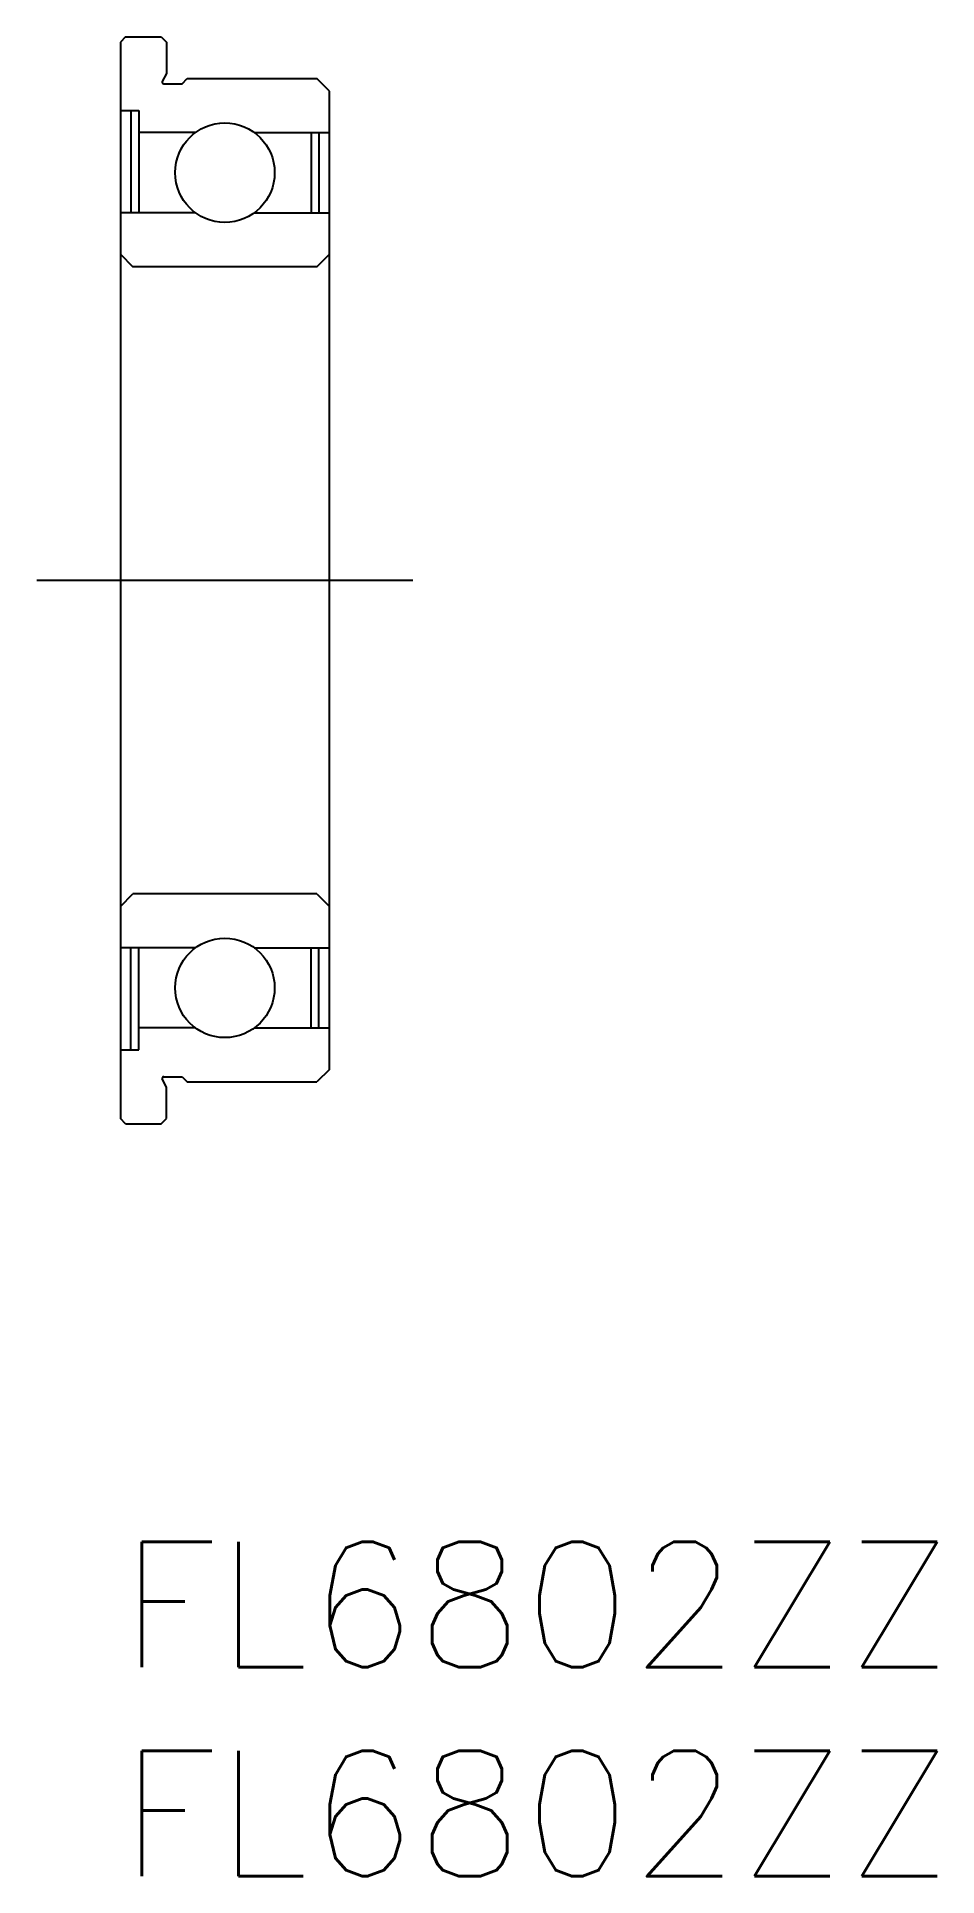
# Model space of a CAD drawing. Extents: x -2 to 19.5, y -8 to 36.
import ezdxf

# ---------------------------------------------------------------- set-up
doc = ezdxf.new("R2010")
doc.units = 0
doc.header["$LTSCALE"] = 0.5
doc.linetypes.add('CENTER', pattern=[50.8, 31.75, -6.35, 6.35, -6.35])
for name, color, linetype in [('MSM_CENTER', 1, 'CENTER'), ('MSM_CONTINUOUS', 7, 'CONTINUOUS'), ('MSM_PART_NUMBER', 7, 'CONTINUOUS')]:
    doc.layers.add(name, color=color, linetype=linetype)
doc.styles.get("Standard").update_dxf_attribs({"font": 'txt.shx', "height": 3, "bigfont": 'bigfont.shx'})

# ---------------------------------------------------------------- blocks, each defined once
blk = doc.blocks.new('*U2')
at = {"layer": 'MSM_PART_NUMBER'}
blk.add_text('FL6802ZZ', height=3, dxfattribs=at).set_placement((0, -3))
blk = doc.blocks.new('*U3')
at = {"layer": 'MSM_PART_NUMBER'}
blk.add_text('FL6802ZZ', height=3, dxfattribs=at).set_placement((0, -8))

msp = doc.modelspace()

# ---------------------------------------------------------------- linework, layer by layer
at = {"layer": 'MSM_CENTER'}
msp.add_line((-2, 23), (7, 23), dxfattribs=at)
at = {"layer": 'MSM_CONTINUOUS'}
for p, q in [((0.125, 36), (0, 35.875)), ((0, 35.875), (0, 10.125)), ((0.125, 36), (0.975, 36)), ((0.975, 36), (1.1, 35.875)), ((1.1, 35.875), (1.1, 35.125)), ((1.1, 35.125), (1.002, 34.929)), ((1.036, 34.875), (1.475, 34.875)), ((1.475, 34.875), (1.6, 35)), ((1.6, 35), (4.7, 35)), ((5, 34.7), (4.7, 35)), ((5, 11.3), (5, 34.7)), ((0, 34.234), (0.438, 34.234)), ((0.25, 34.234), (0.25, 31.79)), ((0.438, 34.234), (0.438, 31.79)), ((1.796, 33.71), (0.438, 33.71)), ((3.204, 33.71), (5, 33.71)), ((4.562, 33.71), (4.562, 31.79)), ((4.75, 33.71), (4.75, 31.79)), ((1.796, 31.79), (0, 31.79)), ((3.204, 31.79), (5, 31.79)), ((0, 30.8), (0.3, 30.5)), ((4.7, 30.5), (0.3, 30.5)), ((4.7, 30.5), (5, 30.8)), ((0, 15.2), (0.3, 15.5)), ((4.7, 15.5), (0.3, 15.5)), ((4.7, 15.5), (5, 15.2)), ((1.796, 14.21), (0, 14.21)), ((0.25, 11.766), (0.25, 14.21)), ((0.438, 11.766), (0.438, 14.21)), ((3.204, 14.21), (5, 14.21)), ((4.562, 12.29), (4.562, 14.21)), ((4.75, 12.29), (4.75, 14.21)), ((1.796, 12.29), (0.438, 12.29)), ((3.204, 12.29), (5, 12.29)), ((0, 11.766), (0.438, 11.766)), ((1.1, 10.875), (1.002, 11.071)), ((1.036, 11.125), (1.475, 11.125)), ((1.475, 11.125), (1.6, 11)), ((5, 11.3), (4.7, 11)), ((1.1, 10.125), (1.1, 10.875)), ((1.6, 11), (4.7, 11)), ((0.125, 10), (0, 10.125)), ((0.975, 10), (1.1, 10.125)), ((0.125, 10), (0.975, 10))]:
    msp.add_line(p, q, dxfattribs=at)
for centre in [(2.5, 32.75), (2.5, 13.25)]:
    msp.add_circle(centre, 1.19, dxfattribs=at)
for centre, start, end in [((1.036, 34.912), 153.4349, 270), ((1.036, 11.087), 90, 206.5651)]:
    msp.add_arc(centre, 0.0375, start, end, dxfattribs=at)

# ---------------------------------------------------------------- block references
for name in ['*U2', '*U3']:
    msp.add_blockref(name, (0, 0), dxfattribs=at)

doc.saveas('drawing.dxf')
